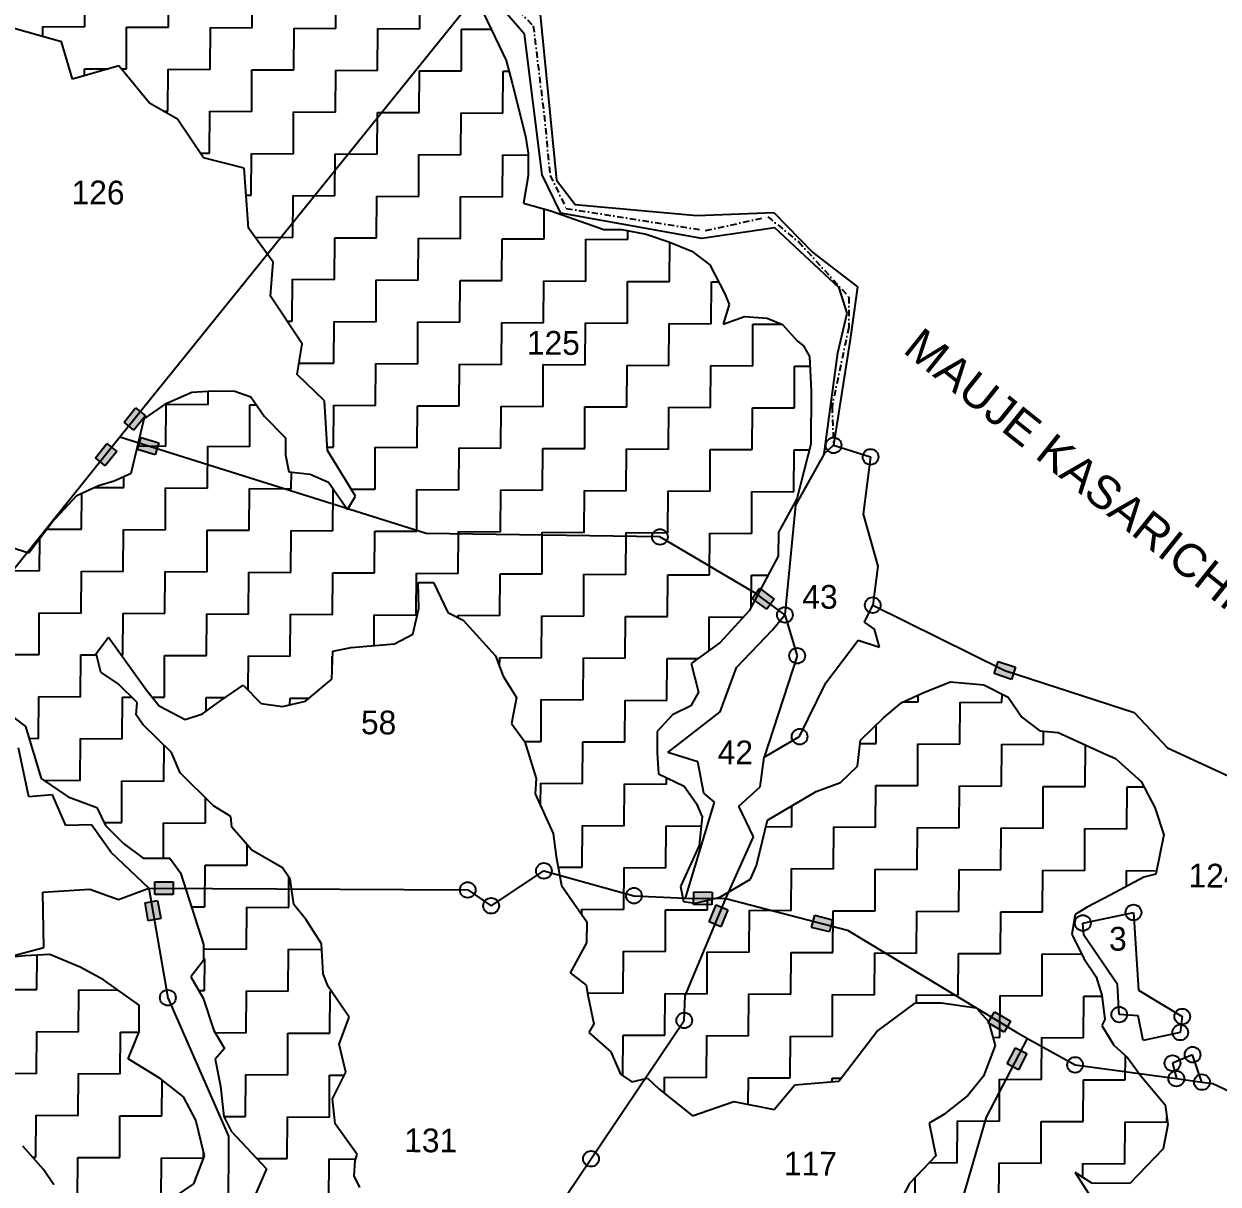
# Model space of a CAD drawing. Header units: metres. Extents: x 311141 to 315796, y 1906170 to 1910884.
# Drawn here: x 312863 to 313800, y 1908844 to 1909755 of the extents above; entities that cross this region are included whole.
import ezdxf

# ---------------------------------------------------------------- set-up
doc = ezdxf.new("R2010")
doc.units = ezdxf.units.M
doc.header["$MEASUREMENT"] = 0
doc.linetypes.add('DASHDOT', pattern=[1, 0.5, -0.25, 0, -0.25])
for name, color, linetype in [('POLY_HATCH', 12, 'Continuous'), ('POLY_PARCEL', 6, 'Continuous'), ('POLY_WATER', 4, 'Continuous'), ('TEXT_MAPOUT', 7, 'Continuous'), ('TEXT_PARCEL', 7, 'Continuous'), ('V_BOUND_LINE', 7, 'Continuous'), ('V_BOUND_STREAM_LINE', 7, 'DASHDOT')]:
    doc.layers.add(name, color=color, linetype=linetype)
doc.styles.get("Standard").update_dxf_attribs({"font": 'arial.ttf'})
doc.styles.add('TEXT_MAP', font='')
doc.styles.get('TEXT_MAP').set_extended_font_data('Kruti Dev 050')

msp = doc.modelspace()

# ---------------------------------------------------------------- hatches: boundary and pattern name
for points in [[(312941.41, 1909442.24), (312949.17, 1909435.98), (312958.22, 1909447.19), (312950.46, 1909453.45)], [(312954.97, 1909430.2), (312951.98, 1909420.69), (312965.73, 1909416.37), (312968.72, 1909425.88)], [(312935.68, 1909419.2), (312927.9, 1909425.44), (312918.88, 1909414.21), (312926.66, 1909407.97)], [(313445.89, 1909295.21), (313451.85, 1909303.2), (313440.3, 1909311.82), (313434.34, 1909303.83)], [(313638.12, 1909240.24), (313641.21, 1909249.72), (313627.51, 1909254.18), (313624.42, 1909244.71)], [(312965.6, 1909081.36), (312965.54, 1909071.39), (312979.95, 1909071.3), (312980.01, 1909081.27)], [(313388.54, 1909073.33), (313388.44, 1909063.37), (313402.85, 1909063.23), (313402.95, 1909073.19)], [(312967.73, 1909066.58), (312957.91, 1909064.89), (312960.35, 1909050.69), (312970.17, 1909052.37)], [(313415.43, 1909059.36), (313406.23, 1909063.19), (313400.68, 1909049.89), (313409.88, 1909046.06)], [(313495.08, 1909041.88), (313497.57, 1909051.53), (313483.62, 1909055.14), (313481.13, 1909045.49)], [(313632.24, 1908963.37), (313637.25, 1908971.98), (313624.8, 1908979.23), (313619.78, 1908970.62)], [(313650.08, 1908946.4), (313641.25, 1908951.03), (313634.57, 1908938.26), (313643.4, 1908933.64)]]:
    msp.add_hatch(color=256).paths.add_polyline_path(points)

# ---------------------------------------------------------------- linework, layer by layer
for p, q in [((312941.41, 1909442.24), (312950.46, 1909453.45)), ((312958.22, 1909447.19), (312949.17, 1909435.98)), ((312950.46, 1909453.45), (312958.22, 1909447.19)), ((312949.17, 1909435.98), (312941.41, 1909442.24)), ((312951.98, 1909420.69), (312954.97, 1909430.2)), ((312954.97, 1909430.2), (312968.72, 1909425.88)), ((312918.88, 1909414.21), (312927.9, 1909425.44)), ((312935.68, 1909419.2), (312926.66, 1909407.97)), ((312927.9, 1909425.44), (312935.68, 1909419.2)), ((312965.73, 1909416.37), (312951.98, 1909420.69)), ((312968.72, 1909425.88), (312965.73, 1909416.37)), ((312926.66, 1909407.97), (312918.88, 1909414.21)), ((313434.34, 1909303.83), (313440.3, 1909311.82)), ((313440.3, 1909311.82), (313451.85, 1909303.2)), ((313445.89, 1909295.21), (313434.34, 1909303.83)), ((313451.85, 1909303.2), (313445.89, 1909295.21)), ((313624.42, 1909244.71), (313627.51, 1909254.18)), ((313627.51, 1909254.18), (313641.21, 1909249.72)), ((313641.21, 1909249.72), (313638.12, 1909240.24)), ((313638.12, 1909240.24), (313624.42, 1909244.71)), ((312965.54, 1909071.39), (312965.6, 1909081.36)), ((312965.6, 1909081.36), (312980.01, 1909081.27)), ((312980.01, 1909081.27), (312979.95, 1909071.3)), ((312979.95, 1909071.3), (312965.54, 1909071.39)), ((313388.44, 1909063.37), (313388.54, 1909073.33)), ((313388.54, 1909073.33), (313402.95, 1909073.19)), ((313402.95, 1909073.19), (313402.85, 1909063.23)), ((312957.91, 1909064.89), (312967.73, 1909066.58)), ((312960.35, 1909050.69), (312957.91, 1909064.89)), ((312967.73, 1909066.58), (312970.17, 1909052.37)), ((313402.85, 1909063.23), (313388.44, 1909063.37)), ((313400.68, 1909049.89), (313406.23, 1909063.19)), ((313406.23, 1909063.19), (313415.43, 1909059.36)), ((312970.17, 1909052.37), (312960.35, 1909050.69)), ((313415.43, 1909059.36), (313409.88, 1909046.06)), ((313481.13, 1909045.49), (313483.62, 1909055.14)), ((313483.62, 1909055.14), (313497.57, 1909051.53)), ((313409.88, 1909046.06), (313400.68, 1909049.89)), ((313495.08, 1909041.88), (313481.13, 1909045.49)), ((313497.57, 1909051.53), (313495.08, 1909041.88)), ((313619.78, 1908970.62), (313624.8, 1908979.23)), ((313624.8, 1908979.23), (313637.25, 1908971.98)), ((313632.24, 1908963.37), (313619.78, 1908970.62)), ((313637.25, 1908971.98), (313632.24, 1908963.37)), ((313634.57, 1908938.26), (313641.25, 1908951.03)), ((313641.25, 1908951.03), (313650.08, 1908946.4)), ((313650.08, 1908946.4), (313643.4, 1908933.64)), ((313643.4, 1908933.64), (313634.57, 1908938.26))]:
    msp.add_line(p, q)
for centre in [(313498.35, 1909423.96), (313527.37, 1909414.87), (313362.08, 1909352.01), (313460.13, 1909290.81), (313529.08, 1909298.46), (313469.77, 1909258.77), (313471.7, 1909195.25), (313270.98, 1909089.89), (313211.17, 1909074.88), (313341.66, 1909070.39), (313229.57, 1909062.46), (313733.77, 1909057.23), (313694.01, 1909048.93), (312975.79, 1908990.28), (313381.13, 1908972.48), (313722.59, 1908977.03), (313772.07, 1908975.51), (313770.47, 1908963), (313780.16, 1908945.55), (313687.95, 1908937.56), (313764.38, 1908938.91), (313767.41, 1908926.77), (313787.55, 1908924.03), (313307.93, 1908863.82)]:
    msp.add_circle(centre, 6.17)
at = {"layer": 'POLY_HATCH', "linetype": 'Continuous'}
for p, q in [((312910.54, 1909752.52), (312910.74, 1909785.39)), ((312976.28, 1909752.12), (312976.48, 1909784.99)), ((313042.03, 1909751.72), (313042.23, 1909784.59)), ((313107.77, 1909751.31), (313107.97, 1909784.19)), ((313173.52, 1909750.91), (313173.72, 1909783.79)), ((312877.62, 1909744.93), (312877.66, 1909752.72)), ((312877.66, 1909752.72), (312910.54, 1909752.52)), ((312943.21, 1909719.44), (312943.41, 1909752.32)), ((312943.41, 1909752.32), (312976.28, 1909752.12)), ((313008.96, 1909719.04), (313009.16, 1909751.92)), ((313009.16, 1909751.92), (313042.03, 1909751.72)), ((313074.7, 1909718.64), (313074.9, 1909751.52)), ((313074.9, 1909751.52), (313107.77, 1909751.31)), ((313140.45, 1909718.24), (313140.65, 1909751.11)), ((313140.65, 1909751.11), (313173.52, 1909750.91)), ((313206.19, 1909717.84), (313206.39, 1909750.71)), ((313206.39, 1909750.71), (313229.68, 1909750.57)), ((312910.3, 1909714.14), (312910.34, 1909719.64)), ((312910.34, 1909719.64), (312929.17, 1909719.53)), ((312939.42, 1909719.47), (312943.21, 1909719.44)), ((312975.88, 1909686.37), (312976.08, 1909719.24)), ((312976.08, 1909719.24), (313008.96, 1909719.04)), ((313041.63, 1909685.97), (313041.83, 1909718.84)), ((313041.83, 1909718.84), (313074.7, 1909718.64)), ((313107.37, 1909685.57), (313107.57, 1909718.44)), ((313107.57, 1909718.44), (313140.45, 1909718.24)), ((313173.12, 1909685.17), (313173.32, 1909718.04)), ((313173.32, 1909718.04), (313206.19, 1909717.84)), ((313238.86, 1909684.77), (313239.06, 1909717.64)), ((313239.06, 1909717.64), (313243.54, 1909717.61)), ((312972.34, 1909686.39), (312975.88, 1909686.37)), ((313008.55, 1909653.3), (313008.75, 1909686.17)), ((313008.75, 1909686.17), (313041.63, 1909685.97)), ((313074.3, 1909652.9), (313074.5, 1909685.77)), ((313074.5, 1909685.77), (313107.37, 1909685.57)), ((313140.05, 1909652.5), (313140.25, 1909685.37)), ((313140.25, 1909685.37), (313173.12, 1909685.17)), ((313205.79, 1909652.1), (313205.99, 1909684.97)), ((313205.99, 1909684.97), (313238.86, 1909684.77)), ((313001.34, 1909653.34), (313008.55, 1909653.3)), ((313041.23, 1909620.22), (313041.43, 1909653.1)), ((313041.43, 1909653.1), (313074.3, 1909652.9)), ((313106.97, 1909619.82), (313107.17, 1909652.7)), ((313107.17, 1909652.7), (313140.05, 1909652.5)), ((313172.72, 1909619.42), (313172.92, 1909652.3)), ((313172.92, 1909652.3), (313205.79, 1909652.1)), ((313238.46, 1909619.02), (313238.66, 1909651.89)), ((313238.66, 1909651.89), (313258.73, 1909651.77)), ((313037.2, 1909620.25), (313041.23, 1909620.22)), ((313073.9, 1909587.15), (313074.1, 1909620.02)), ((313074.1, 1909620.02), (313106.97, 1909619.82)), ((313139.64, 1909586.75), (313139.84, 1909619.62)), ((313139.84, 1909619.62), (313172.72, 1909619.42)), ((313205.39, 1909586.35), (313205.59, 1909619.22)), ((313205.59, 1909619.22), (313238.46, 1909619.02)), ((313271.13, 1909585.95), (313271.28, 1909609.5)), ((313044.12, 1909587.33), (313073.9, 1909587.15)), ((313106.57, 1909554.08), (313106.77, 1909586.95)), ((313106.77, 1909586.95), (313139.64, 1909586.75)), ((313172.32, 1909553.68), (313172.52, 1909586.55)), ((313172.52, 1909586.55), (313205.39, 1909586.35)), ((313238.06, 1909553.28), (313238.26, 1909586.15)), ((313238.26, 1909586.15), (313271.13, 1909585.95)), ((313336.88, 1909585.55), (313336.92, 1909592.53)), ((313303.81, 1909552.88), (313304.01, 1909585.75)), ((313304.01, 1909585.75), (313336.88, 1909585.55)), ((313369.55, 1909552.47), (313369.74, 1909583.44)), ((313073.5, 1909521.41), (313073.7, 1909554.28)), ((313073.7, 1909554.28), (313106.57, 1909554.08)), ((313139.24, 1909521.01), (313139.44, 1909553.88)), ((313139.44, 1909553.88), (313172.32, 1909553.68)), ((313204.99, 1909520.6), (313205.19, 1909553.48)), ((313205.19, 1909553.48), (313238.06, 1909553.28)), ((313270.73, 1909520.2), (313270.93, 1909553.08)), ((313270.93, 1909553.08), (313303.81, 1909552.88)), ((313336.48, 1909519.8), (313336.68, 1909552.68)), ((313336.68, 1909552.68), (313369.55, 1909552.47)), ((313402.22, 1909519.4), (313402.43, 1909552.27)), ((313402.43, 1909552.27), (313408.16, 1909552.24)), ((313069.33, 1909521.43), (313073.5, 1909521.41)), ((313106.17, 1909488.33), (313106.37, 1909521.21)), ((313106.37, 1909521.21), (313139.24, 1909521.01)), ((313171.92, 1909487.93), (313172.12, 1909520.8)), ((313172.12, 1909520.8), (313204.99, 1909520.6)), ((313237.66, 1909487.53), (313237.86, 1909520.4)), ((313237.86, 1909520.4), (313270.73, 1909520.2)), ((313303.41, 1909487.13), (313303.61, 1909520)), ((313303.61, 1909520), (313336.48, 1909519.8)), ((313369.15, 1909486.73), (313369.35, 1909519.6)), ((313369.35, 1909519.6), (313402.22, 1909519.4)), ((313434.9, 1909486.33), (313435.1, 1909519.2)), ((313435.1, 1909519.2), (313457.57, 1909519.06)), ((313078.81, 1909488.5), (313106.17, 1909488.33)), ((313138.84, 1909455.26), (313139.04, 1909488.13)), ((313139.04, 1909488.13), (313171.92, 1909487.93)), ((313204.59, 1909454.86), (313204.79, 1909487.73)), ((313204.79, 1909487.73), (313237.66, 1909487.53)), ((313270.33, 1909454.46), (313270.53, 1909487.33)), ((313270.53, 1909487.33), (313303.41, 1909487.13)), ((313336.08, 1909454.06), (313336.28, 1909486.93)), ((313336.28, 1909486.93), (313369.15, 1909486.73)), ((313401.82, 1909453.66), (313402.02, 1909486.53)), ((313402.02, 1909486.53), (313434.9, 1909486.33)), ((313467.57, 1909453.26), (313467.77, 1909486.13)), ((313467.77, 1909486.13), (313479.8, 1909486.05)), ((313007.35, 1909456.06), (313007.41, 1909466.41)), ((312974.28, 1909423.39), (312974.48, 1909456.26)), ((312974.48, 1909456.26), (313007.35, 1909456.06)), ((313040.02, 1909422.99), (313040.22, 1909455.86)), ((313040.22, 1909455.86), (313045.15, 1909455.83)), ((313105.77, 1909422.59), (313105.97, 1909455.46)), ((313105.97, 1909455.46), (313138.84, 1909455.26)), ((313171.51, 1909422.19), (313171.72, 1909455.06)), ((313171.72, 1909455.06), (313204.59, 1909454.86)), ((313237.26, 1909421.79), (313237.46, 1909454.66)), ((313237.46, 1909454.66), (313270.33, 1909454.46)), ((313303.01, 1909421.39), (313303.21, 1909454.26)), ((313303.21, 1909454.26), (313336.08, 1909454.06)), ((313368.75, 1909420.98), (313368.95, 1909453.86)), ((313368.95, 1909453.86), (313401.82, 1909453.66)), ((313434.5, 1909420.58), (313434.7, 1909453.46)), ((313434.7, 1909453.46), (313467.57, 1909453.26)), ((312952.15, 1909423.52), (312974.28, 1909423.39)), ((313006.95, 1909390.32), (313007.15, 1909423.19)), ((313007.15, 1909423.19), (313040.02, 1909422.99)), ((313100.91, 1909422.62), (313105.77, 1909422.59)), ((313138.44, 1909389.51), (313138.64, 1909422.39)), ((313138.64, 1909422.39), (313171.51, 1909422.19)), ((313204.19, 1909389.11), (313204.39, 1909421.99)), ((313204.39, 1909421.99), (313237.26, 1909421.79)), ((313269.93, 1909388.71), (313270.13, 1909421.59)), ((313270.13, 1909421.59), (313303.01, 1909421.39)), ((313335.68, 1909388.31), (313335.88, 1909421.18)), ((313335.88, 1909421.18), (313368.75, 1909420.98)), ((313401.42, 1909387.91), (313401.62, 1909420.78)), ((313401.62, 1909420.78), (313434.5, 1909420.58)), ((313467.17, 1909387.51), (313467.37, 1909420.38)), ((313467.37, 1909420.38), (313479.31, 1909420.31)), ((312941.21, 1909390.72), (312941.26, 1909399.44)), ((313072.7, 1909389.92), (313072.78, 1909402.92)), ((312917.73, 1909390.86), (312941.21, 1909390.72)), ((312973.88, 1909357.64), (312974.08, 1909390.52)), ((312974.08, 1909390.52), (313006.95, 1909390.32)), ((313039.62, 1909357.24), (313039.82, 1909390.12)), ((313039.82, 1909390.12), (313072.7, 1909389.92)), ((313105.37, 1909356.84), (313105.57, 1909389.6)), ((313119.72, 1909389.63), (313138.44, 1909389.51)), ((313171.11, 1909356.44), (313171.31, 1909389.31)), ((313171.31, 1909389.31), (313204.19, 1909389.11)), ((312908.13, 1909358.05), (312908.31, 1909386.47)), ((313236.86, 1909356.04), (313237.06, 1909388.91)), ((313237.06, 1909388.91), (313269.93, 1909388.71)), ((313302.6, 1909355.64), (313302.8, 1909388.51)), ((313302.8, 1909388.51), (313335.68, 1909388.31)), ((313368.35, 1909355.24), (313368.55, 1909388.11)), ((313368.55, 1909388.11), (313401.42, 1909387.91)), ((313434.1, 1909354.84), (313434.3, 1909387.71)), ((313434.3, 1909387.71), (313467.17, 1909387.51)), ((312880.72, 1909358.21), (312908.13, 1909358.05)), ((312940.8, 1909324.97), (312941, 1909357.84)), ((312941, 1909357.84), (312973.88, 1909357.64)), ((313006.55, 1909324.57), (313006.75, 1909357.44)), ((313006.75, 1909357.44), (313039.62, 1909357.24)), ((313072.3, 1909324.17), (313072.5, 1909357.04)), ((313072.5, 1909357.04), (313105.37, 1909356.84)), ((313138.04, 1909323.77), (313138.24, 1909356.64)), ((313138.24, 1909356.64), (313171.11, 1909356.44)), ((313203.79, 1909323.37), (313203.99, 1909356.24)), ((313203.99, 1909356.24), (313236.86, 1909356.04)), ((313269.53, 1909322.97), (313269.73, 1909355.84)), ((313269.73, 1909355.84), (313302.6, 1909355.64)), ((313335.28, 1909322.57), (313335.48, 1909355.44)), ((313335.48, 1909355.44), (313368.35, 1909355.24)), ((313401.02, 1909322.17), (313401.22, 1909355.04)), ((313401.22, 1909355.04), (313434.1, 1909354.84)), ((312875.06, 1909325.37), (312875.21, 1909350.88)), ((312842.19, 1909325.57), (312875.06, 1909325.37)), ((312907.73, 1909292.3), (312907.93, 1909325.17)), ((312907.93, 1909325.17), (312940.8, 1909324.97)), ((312973.48, 1909291.9), (312973.68, 1909324.77)), ((312973.68, 1909324.77), (313006.55, 1909324.57)), ((313039.22, 1909291.5), (313039.42, 1909324.37)), ((313039.42, 1909324.37), (313072.3, 1909324.17)), ((313104.97, 1909291.1), (313105.17, 1909323.97)), ((313105.17, 1909323.97), (313138.04, 1909323.77)), ((313170.71, 1909290.7), (313170.91, 1909323.57)), ((313170.91, 1909323.57), (313203.79, 1909323.37)), ((313236.46, 1909290.3), (313236.66, 1909323.17)), ((313236.66, 1909323.17), (313269.53, 1909322.97)), ((313302.2, 1909289.89), (313302.4, 1909322.77)), ((313302.4, 1909322.77), (313335.28, 1909322.57)), ((313367.95, 1909289.49), (313368.15, 1909322.37)), ((313368.15, 1909322.37), (313401.02, 1909322.17)), ((313433.74, 1909297.37), (313433.89, 1909321.97)), ((313433.89, 1909321.97), (313446.89, 1909321.89)), ((312874.66, 1909259.63), (312874.86, 1909292.5)), ((312874.86, 1909292.5), (312907.73, 1909292.3)), ((312940.4, 1909259.23), (312940.6, 1909292.1)), ((312940.6, 1909292.1), (312973.48, 1909291.9)), ((313006.15, 1909258.83), (313006.35, 1909291.7)), ((313006.35, 1909291.7), (313039.22, 1909291.5)), ((313071.89, 1909258.42), (313072.09, 1909291.3)), ((313072.09, 1909291.3), (313104.97, 1909291.1)), ((313137.69, 1909266.8), (313137.84, 1909290.9)), ((313137.84, 1909290.9), (313170.71, 1909290.7)), ((313203.57, 1909288.69), (313203.59, 1909290.5)), ((313203.59, 1909290.5), (313236.46, 1909290.3)), ((313269.13, 1909257.22), (313269.33, 1909290.09)), ((313269.33, 1909290.09), (313302.2, 1909289.89)), ((313334.88, 1909256.82), (313335.08, 1909289.69)), ((313335.08, 1909289.69), (313367.95, 1909289.49)), ((313400.66, 1909263.04), (313400.82, 1909289.29)), ((313400.82, 1909289.29), (313427.43, 1909289.13)), ((312841.79, 1909259.83), (312874.66, 1909259.63)), ((312907.33, 1909226.55), (312907.53, 1909259.43)), ((312907.53, 1909259.43), (312919.69, 1909259.35)), ((312939.39, 1909259.23), (312940.4, 1909259.23)), ((312973.08, 1909226.15), (312973.28, 1909259.03)), ((312973.28, 1909259.03), (313006.15, 1909258.83)), ((313038.86, 1909231.61), (313039.02, 1909258.63)), ((313039.02, 1909258.63), (313071.89, 1909258.42)), ((313104.69, 1909246.26), (313104.77, 1909258.22)), ((313104.77, 1909258.22), (313105.18, 1909258.22)), ((313236.21, 1909250.16), (313236.26, 1909257.42)), ((313236.26, 1909257.42), (313269.13, 1909257.22)), ((313301.8, 1909224.15), (313302, 1909257.02)), ((313302, 1909257.02), (313334.88, 1909256.82)), ((313367.55, 1909223.75), (313367.75, 1909256.62)), ((313367.75, 1909256.62), (313391.63, 1909256.48)), ((312874.26, 1909193.88), (312874.46, 1909226.75)), ((312874.46, 1909226.75), (312907.33, 1909226.55)), ((312940, 1909193.48), (312940.2, 1909226.35)), ((312940.2, 1909226.35), (312947.42, 1909226.31)), ((312963.57, 1909226.21), (312973.08, 1909226.15)), ((313005.88, 1909215.24), (313005.95, 1909225.95)), ((313005.95, 1909225.95), (313020.68, 1909225.86)), ((313071.66, 1909220.24), (313071.69, 1909225.55)), ((313071.69, 1909225.55), (313086.6, 1909225.46)), ((313268.73, 1909191.48), (313268.93, 1909224.35)), ((313268.93, 1909224.35), (313301.8, 1909224.15)), ((313334.47, 1909191.08), (313334.68, 1909223.95)), ((313334.68, 1909223.95), (313367.55, 1909223.75)), ((313553.41, 1909222.61), (313564.78, 1909222.55)), ((313564.78, 1909222.55), (313564.82, 1909227.85)), ((313597.46, 1909189.47), (313597.66, 1909222.34)), ((313597.66, 1909222.34), (313630.53, 1909222.14)), ((313630.53, 1909222.14), (313630.57, 1909228.63)), ((313531.71, 1909189.87), (313531.8, 1909204.43)), ((312866.81, 1909193.93), (312874.26, 1909193.88)), ((312906.93, 1909160.81), (312907.13, 1909193.68)), ((312907.13, 1909193.68), (312940, 1909193.48)), ((313663.2, 1909189.07), (313663.27, 1909199.57)), ((312972.67, 1909160.41), (312972.85, 1909188.46)), ((313255.84, 1909191.56), (313268.73, 1909191.48)), ((313301.4, 1909158.4), (313301.6, 1909191.28)), ((313301.6, 1909191.28), (313334.47, 1909191.08)), ((313519.28, 1909189.95), (313531.71, 1909189.87)), ((313564.38, 1909156.8), (313564.58, 1909189.67)), ((313564.58, 1909189.67), (313597.46, 1909189.47)), ((313630.13, 1909156.4), (313630.33, 1909189.27)), ((313630.33, 1909189.27), (313663.2, 1909189.07)), ((313695.87, 1909156), (313696.07, 1909188.69)), ((312878.33, 1909160.98), (312906.93, 1909160.81)), ((312939.6, 1909127.74), (312939.8, 1909160.61)), ((312939.8, 1909160.61), (312972.67, 1909160.41)), ((313268.42, 1909141.02), (313268.53, 1909158.6)), ((313268.53, 1909158.6), (313301.4, 1909158.4)), ((313334.07, 1909125.33), (313334.27, 1909158.2)), ((313334.27, 1909158.2), (313367.15, 1909158)), ((313367.15, 1909158), (313367.18, 1909162.95)), ((313531.31, 1909124.13), (313531.51, 1909157)), ((313531.51, 1909157), (313564.38, 1909156.8)), ((313597.06, 1909123.73), (313597.26, 1909156.6)), ((313597.26, 1909156.6), (313630.13, 1909156.4)), ((313662.8, 1909123.33), (313663, 1909156.2)), ((313663, 1909156.2), (313695.87, 1909156)), ((313728.55, 1909122.92), (313728.75, 1909155.8)), ((313728.75, 1909155.8), (313742.12, 1909155.72)), ((313005.35, 1909127.33), (313005.47, 1909147.12)), ((313465.56, 1909124.53), (313465.66, 1909140.91)), ((312925.68, 1909127.82), (312939.6, 1909127.74)), ((312972.31, 1909099.78), (312972.47, 1909127.54)), ((312972.47, 1909127.54), (313005.35, 1909127.33)), ((313301, 1909092.66), (313301.2, 1909125.53)), ((313301.2, 1909125.53), (313334.07, 1909125.33)), ((313366.75, 1909092.26), (313366.95, 1909125.13)), ((313366.95, 1909125.13), (313394.44, 1909124.96)), ((313445.29, 1909124.65), (313465.56, 1909124.53)), ((313498.24, 1909091.46), (313498.44, 1909124.33)), ((313498.44, 1909124.33), (313531.31, 1909124.13)), ((313563.98, 1909091.05), (313564.18, 1909123.93)), ((313564.18, 1909123.93), (313597.06, 1909123.73)), ((313629.73, 1909090.65), (313629.93, 1909123.53)), ((313629.93, 1909123.53), (313662.8, 1909123.33)), ((313695.47, 1909090.25), (313695.67, 1909123.13)), ((313695.67, 1909123.13), (313728.55, 1909122.92)), ((313038.02, 1909094.26), (313038.12, 1909110.23)), ((313004.95, 1909061.59), (313005.15, 1909094.46)), ((313005.15, 1909094.46), (313038.02, 1909094.26)), ((313282.11, 1909092.77), (313301, 1909092.66)), ((313333.67, 1909059.58), (313333.87, 1909092.46)), ((313333.87, 1909092.46), (313366.75, 1909092.26)), ((313465.16, 1909058.78), (313465.36, 1909091.66)), ((313465.36, 1909091.66), (313498.24, 1909091.46)), ((313530.91, 1909058.38), (313531.11, 1909091.25)), ((313531.11, 1909091.25), (313563.98, 1909091.05)), ((313596.65, 1909057.98), (313596.86, 1909090.85)), ((313596.86, 1909090.85), (313629.73, 1909090.65)), ((313662.4, 1909057.58), (313662.6, 1909090.45)), ((313662.6, 1909090.45), (313695.47, 1909090.25)), ((313728.27, 1909077.77), (313728.35, 1909090.05)), ((313728.35, 1909090.05), (313750.88, 1909089.91)), ((313070.69, 1909061.19), (313070.83, 1909084.71)), ((312994.32, 1909061.65), (313004.95, 1909061.59)), ((313037.62, 1909028.52), (313037.82, 1909061.39)), ((313037.82, 1909061.39), (313070.69, 1909061.19)), ((313399.42, 1909059.18), (313399.46, 1909066.82)), ((313300.77, 1909055.4), (313300.8, 1909059.79)), ((313300.8, 1909059.79), (313333.67, 1909059.58)), ((313366.35, 1909026.51), (313366.55, 1909059.38)), ((313366.55, 1909059.38), (313399.42, 1909059.18)), ((313432.09, 1909026.11), (313432.29, 1909058.98)), ((313432.29, 1909058.98), (313465.16, 1909058.78)), ((313497.84, 1909025.71), (313498.04, 1909058.58)), ((313498.04, 1909058.58), (313530.91, 1909058.38)), ((313563.58, 1909025.31), (313563.78, 1909058.18)), ((313563.78, 1909058.18), (313596.65, 1909057.98)), ((313629.33, 1909024.91), (313629.53, 1909057.78)), ((313629.53, 1909057.78), (313662.4, 1909057.58)), ((312873.05, 1908996.65), (312873.22, 1909023.69)), ((313004.81, 1909028.72), (313037.62, 1909028.52)), ((313070.29, 1908995.44), (313070.49, 1909028.32)), ((313070.49, 1909028.32), (313096.69, 1909028.16)), ((313333.27, 1908993.84), (313333.47, 1909026.71)), ((313333.47, 1909026.71), (313366.35, 1909026.51)), ((313399.02, 1908993.44), (313399.22, 1909026.31)), ((313399.22, 1909026.31), (313432.09, 1909026.11)), ((313464.76, 1908993.04), (313464.96, 1909025.91)), ((313464.96, 1909025.91), (313497.84, 1909025.71)), ((313530.51, 1908992.64), (313530.71, 1909025.51)), ((313530.71, 1909025.51), (313563.58, 1909025.31)), ((313596.25, 1908992.24), (313596.45, 1909025.11)), ((313596.45, 1909025.11), (313629.33, 1909024.91)), ((313662, 1908991.83), (313662.2, 1909024.71)), ((313662.2, 1909024.71), (313693.18, 1909024.52)), ((313004.55, 1908995.84), (313004.7, 1909020.71)), ((312840.18, 1908996.85), (312873.05, 1908996.65)), ((312905.73, 1908963.57), (312905.93, 1908996.45)), ((312905.93, 1908996.45), (312936.76, 1908996.26)), ((313000.03, 1908995.87), (313004.55, 1908995.84)), ((313037.22, 1908962.77), (313037.42, 1908995.64)), ((313037.42, 1908995.64), (313070.29, 1908995.44)), ((313102.96, 1908962.37), (313103.16, 1908995.24)), ((313103.16, 1908995.24), (313104.23, 1908995.24)), ((313305.24, 1908994.01), (313333.27, 1908993.84)), ((313365.94, 1908960.77), (313366.14, 1908993.64)), ((313366.14, 1908993.64), (313399.02, 1908993.44)), ((313431.69, 1908960.37), (313431.89, 1908993.24)), ((313431.89, 1908993.24), (313464.76, 1908993.04)), ((313497.44, 1908959.96), (313497.64, 1908992.84)), ((313497.64, 1908992.84), (313530.51, 1908992.64)), ((313563.34, 1908986.36), (313563.38, 1908992.44)), ((313563.38, 1908992.44), (313596.25, 1908992.24)), ((313628.93, 1908959.16), (313629.13, 1908992.04)), ((313629.13, 1908992.04), (313662, 1908991.83)), ((313694.67, 1908958.76), (313694.87, 1908991.63)), ((313694.87, 1908991.63), (313709.13, 1908991.55)), ((312872.65, 1908930.9), (312872.85, 1908963.77)), ((312872.85, 1908963.77), (312905.73, 1908963.57)), ((312938.4, 1908930.5), (312938.6, 1908963.37)), ((312938.6, 1908963.37), (312953.13, 1908963.28)), ((313012.71, 1908962.92), (313037.22, 1908962.77)), ((313069.89, 1908929.7), (313070.09, 1908962.57)), ((313070.09, 1908962.57), (313102.96, 1908962.37)), ((313332.88, 1908929.15), (313333.07, 1908960.97)), ((313333.07, 1908960.97), (313365.94, 1908960.77)), ((313398.62, 1908927.69), (313398.82, 1908960.57)), ((313398.82, 1908960.57), (313431.69, 1908960.37)), ((313464.36, 1908927.29), (313464.56, 1908960.17)), ((313464.56, 1908960.17), (313497.44, 1908959.96)), ((313623.46, 1908959.2), (313628.93, 1908959.16)), ((313661.6, 1908926.09), (313661.8, 1908958.96)), ((313661.8, 1908958.96), (313694.67, 1908958.76)), ((313727.34, 1908925.69), (313727.46, 1908944.77)), ((312839.78, 1908931.1), (312872.65, 1908930.9)), ((312905.33, 1908897.83), (312905.53, 1908930.7)), ((312905.53, 1908930.7), (312938.4, 1908930.5)), ((313036.82, 1908897.03), (313037.02, 1908929.9)), ((313037.02, 1908929.9), (313069.89, 1908929.7)), ((312971.07, 1908897.43), (312971.24, 1908925.67)), ((313102.56, 1908896.62), (313102.76, 1908929.5)), ((313102.76, 1908929.5), (313114.23, 1908929.43)), ((313365.67, 1908915.26), (313365.74, 1908927.89)), ((313365.74, 1908927.89), (313398.62, 1908927.69)), ((313431.36, 1908906.47), (313431.49, 1908927.49)), ((313431.49, 1908927.49), (313464.36, 1908927.29)), ((313497.22, 1908924.36), (313497.23, 1908927.09)), ((313497.23, 1908927.09), (313504.32, 1908927.05)), ((313628.52, 1908893.42), (313628.73, 1908926.29)), ((313628.73, 1908926.29), (313661.6, 1908926.09)), ((313694.27, 1908893.02), (313694.47, 1908925.89)), ((313694.47, 1908925.89), (313727.34, 1908925.69)), ((312872.25, 1908865.16), (312872.45, 1908898.03)), ((312872.45, 1908898.03), (312905.33, 1908897.83)), ((312938, 1908864.75), (312938.2, 1908897.63)), ((312938.2, 1908897.63), (312971.07, 1908897.43)), ((313019.79, 1908897.13), (313036.82, 1908897.03)), ((313069.49, 1908863.95), (313069.69, 1908896.83)), ((313069.69, 1908896.83), (313102.56, 1908896.62)), ((313595.45, 1908860.75), (313595.65, 1908893.62)), ((313595.65, 1908893.62), (313628.52, 1908893.42)), ((313661.2, 1908860.34), (313661.4, 1908893.22)), ((313661.4, 1908893.22), (313694.27, 1908893.02)), ((313726.94, 1908859.94), (313727.14, 1908892.82)), ((313727.14, 1908892.82), (313760.02, 1908892.62)), ((313760.02, 1908892.62), (313760.04, 1908896.32)), ((312869.68, 1908865.17), (312872.25, 1908865.16)), ((312904.92, 1908832.08), (312905.13, 1908864.95)), ((312905.13, 1908864.95), (312938, 1908864.75)), ((312970.67, 1908831.68), (312970.87, 1908864.55)), ((312970.87, 1908864.55), (313003.74, 1908864.35)), ((313003.74, 1908864.35), (313003.78, 1908869.76)), ((313045.66, 1908864.1), (313069.49, 1908863.95)), ((313102.16, 1908830.88), (313102.36, 1908863.75)), ((313102.36, 1908863.75), (313122.91, 1908863.63)), ((313573.59, 1908860.88), (313595.45, 1908860.75)), ((313628.12, 1908827.67), (313628.32, 1908860.54)), ((313628.32, 1908860.54), (313661.2, 1908860.34)), ((313694, 1908849.22), (313694.07, 1908860.14)), ((313694.07, 1908860.14), (313726.94, 1908859.94)), ((313562.38, 1908828.07), (313562.51, 1908849.13))]:
    msp.add_line(p, q, dxfattribs=at)
at = {"layer": 'POLY_HATCH'}
for p, q in [((313223.66, 1909763.2), (313241.31, 1909726.17)), ((312892.19, 1909740.83), (312846.91, 1909753.55)), ((312900.91, 1909711.45), (312892.19, 1909740.83)), ((312937.44, 1909721.89), (312900.91, 1909711.45)), ((312961.33, 1909692.64), (312937.44, 1909721.89)), ((313241.31, 1909726.17), (313245.97, 1909708.28)), ((313245.97, 1909708.28), (313256.44, 1909666.54)), ((312983.49, 1909680.06), (312961.33, 1909692.64)), ((313003.76, 1909649.72), (312983.49, 1909680.06)), ((313256.44, 1909666.54), (313258.74, 1909653.42)), ((313258.74, 1909653.42), (313258.63, 1909635.56)), ((313035.73, 1909641.53), (313003.76, 1909649.72)), ((313039, 1909594.41), (313035.73, 1909641.53)), ((313258.63, 1909635.56), (313254.93, 1909614.15)), ((313254.93, 1909614.15), (313276.34, 1909608.06)), ((313276.34, 1909608.06), (313317.96, 1909593.52)), ((313058.4, 1909567.63), (313039, 1909594.41)), ((313317.96, 1909593.52), (313332.26, 1909593.43)), ((313332.26, 1909593.43), (313351.31, 1909589.74)), ((313351.31, 1909589.74), (313369.15, 1909583.68)), ((313369.15, 1909583.68), (313386.98, 1909576.43)), ((313056.46, 1909540.98), (313058.4, 1909567.63)), ((313386.98, 1909576.43), (313401.22, 1909565.62)), ((313401.22, 1909565.62), (313413, 1909542.92)), ((313081.13, 1909503.51), (313056.46, 1909540.98)), ((313413, 1909542.92), (313416.52, 1909534.57)), ((313416.52, 1909534.57), (313411.66, 1909519.12)), ((313411.66, 1909519.12), (313428.38, 1909524.97)), ((313428.38, 1909524.97), (313446.25, 1909523.67)), ((313446.25, 1909523.67), (313458.14, 1909518.83)), ((313458.14, 1909518.83), (313469.97, 1909505.66)), ((313077.43, 1909479.53), (313081.13, 1909503.51)), ((313469.97, 1909505.66), (313474.72, 1909502.06)), ((313474.72, 1909502.06), (313479.43, 1909493.69)), ((313479.43, 1909493.69), (313480.73, 1909466.5)), ((313098.65, 1909458.97), (313077.43, 1909479.53)), ((312975.01, 1909457.05), (312994.63, 1909465.82)), ((312994.63, 1909465.82), (313011.54, 1909466.61)), ((313011.54, 1909466.61), (313028.43, 1909466.5)), ((313028.43, 1909466.5), (313040.86, 1909461.98)), ((313480.73, 1909466.5), (313480.47, 1909424.82)), ((312957.15, 1909444.72), (312975.01, 1909457.05)), ((313040.86, 1909461.98), (313051.44, 1909446.81)), ((313101.08, 1909419.85), (313098.65, 1909458.97)), ((313051.44, 1909446.81), (313068.23, 1909429.82)), ((312947.11, 1909402.12), (312957.15, 1909444.72)), ((313068.23, 1909429.82), (313068.15, 1909416.49)), ((313123.09, 1909384.17), (313101.08, 1909419.85)), ((313480.47, 1909424.82), (313469.49, 1909382.01)), ((313068.15, 1909416.49), (313070.74, 1909403.15)), ((312933.73, 1909395.99), (312947.11, 1909402.12)), ((313070.74, 1909403.15), (313087.62, 1909401.27)), ((313087.62, 1909401.27), (313101.82, 1909394.96)), ((312904.31, 1909384.61), (312921.26, 1909392.51)), ((312921.26, 1909392.51), (312933.73, 1909395.99)), ((313101.82, 1909394.96), (313116.8, 1909373.54)), ((312884.62, 1909363.4), (312904.31, 1909384.61)), ((313116.8, 1909373.54), (313123.09, 1909384.17)), ((313469.49, 1909382.01), (313455.03, 1909355.9)), ((312866.68, 1909339.52), (312884.62, 1909363.4)), ((313455.03, 1909355.9), (313454.91, 1909336.85)), ((312852.48, 1909344.05), (312866.68, 1909339.52)), ((313454.91, 1909336.85), (313432, 1909294.12)), ((313172.82, 1909295.95), (313172.19, 1909316.35)), ((313172.19, 1909316.35), (313184.29, 1909316.27)), ((313184.29, 1909316.27), (313195.48, 1909292.79)), ((313168.16, 1909275.59), (313172.82, 1909295.95)), ((313195.48, 1909292.79), (313207.54, 1909286.68)), ((313207.54, 1909286.68), (313233.06, 1909258.58)), ((313432, 1909294.12), (313409.21, 1909269.25)), ((312919.4, 1909260.49), (312929.3, 1909273.27)), ((312929.3, 1909273.27), (312959.28, 1909231.55)), ((313119.73, 1909265.31), (313153.76, 1909268.12)), ((313153.76, 1909268.12), (313168.16, 1909275.59)), ((313409.21, 1909269.25), (313386.47, 1909252.72)), ((312923.14, 1909245.77), (312919.4, 1909260.49)), ((313104.46, 1909240.48), (313105.35, 1909262.38)), ((313105.35, 1909262.38), (313119.73, 1909265.31)), ((313233.06, 1909258.58), (313239.01, 1909242.68)), ((313386.47, 1909252.72), (313392.29, 1909230.06)), ((312936.69, 1909236.63), (312923.14, 1909245.77)), ((313083.95, 1909223.23), (313104.46, 1909240.48)), ((313239.01, 1909242.68), (313249.49, 1909226)), ((312951.72, 1909222.18), (312936.69, 1909236.63)), ((312959.28, 1909231.55), (312969.03, 1909219.4)), ((313017.43, 1909223.64), (313034.89, 1909235.62)), ((313034.89, 1909235.62), (313049.16, 1909221.18)), ((313392.29, 1909230.06), (313386.26, 1909219.38)), ((313551.93, 1909221.94), (313569.86, 1909230.16)), ((313569.86, 1909230.16), (313590.17, 1909238.38)), ((313590.17, 1909238.38), (313616.37, 1909235.84)), ((313616.37, 1909235.84), (313635.38, 1909226.19)), ((312950.9, 1909212.37), (312951.72, 1909222.18)), ((313003.01, 1909213.15), (313017.43, 1909223.64)), ((313049.16, 1909221.18), (313065.78, 1909218.81)), ((313065.78, 1909218.81), (313083.95, 1909223.23)), ((313249.49, 1909226), (313245.59, 1909205.63)), ((313537.56, 1909210.12), (313551.93, 1909221.94)), ((313635.38, 1909226.19), (313646.01, 1909210.65)), ((312845.8, 1909217.31), (312864.01, 1909203.13)), ((312956.15, 1909204.79), (312950.9, 1909212.37)), ((312969.03, 1909219.4), (312989.38, 1909208.7)), ((312989.38, 1909208.7), (313003.01, 1909213.15)), ((313371.92, 1909212.32), (313359.92, 1909199.29)), ((313386.26, 1909219.38), (313371.92, 1909212.32)), ((312864.01, 1909203.13), (312876.43, 1909162.26)), ((312978.69, 1909182.75), (312956.15, 1909204.79)), ((313245.59, 1909205.63), (313256.08, 1909191.22)), ((313519.57, 1909192.36), (313537.56, 1909210.12)), ((313646.01, 1909210.65), (313660.25, 1909199.84)), ((313359.92, 1909199.29), (313359.82, 1909182.62)), ((313517.07, 1909172.14), (313519.57, 1909192.36)), ((313660.25, 1909199.84), (313674.54, 1909198.56)), ((313674.54, 1909198.56), (313711.38, 1909181.67)), ((313256.08, 1909191.22), (313264.98, 1909162.46)), ((312985.39, 1909166.84), (312978.69, 1909182.75)), ((313359.82, 1909182.62), (313360.91, 1909165.94)), ((313711.38, 1909181.67), (313719.7, 1909178.04)), ((313719.7, 1909178.04), (313739.85, 1909160.06)), ((313011.69, 1909141), (312985.39, 1909166.84)), ((313360.91, 1909165.94), (313381.11, 1909156.29)), ((313503.88, 1909159.12), (313517.07, 1909172.14)), ((312876.43, 1909162.26), (312897.46, 1909148.07)), ((313264.98, 1909162.46), (313264.15, 1909150.38)), ((313381.11, 1909156.29), (313390.56, 1909143.14)), ((313484.77, 1909152.09), (313503.88, 1909159.12)), ((313739.85, 1909160.06), (313750.45, 1909139.75)), ((312897.46, 1909148.07), (312919.93, 1909139.49)), ((313264.15, 1909150.38), (313278.32, 1909119.33)), ((313446.5, 1909129.7), (313484.77, 1909152.09)), ((312919.93, 1909139.49), (312926.89, 1909125.38)), ((313025.24, 1909132.61), (313011.69, 1909141)), ((313390.56, 1909143.14), (313395.27, 1909132.39)), ((313750.45, 1909139.75), (313757.47, 1909118.27)), ((313025.95, 1909124.3), (313025.24, 1909132.61)), ((313395.27, 1909132.39), (313392.74, 1909109.78)), ((313437.94, 1909094.02), (313446.5, 1909129.7)), ((312926.89, 1909125.38), (312940.88, 1909111.23)), ((313041.71, 1909106.08), (313025.95, 1909124.3)), ((313278.32, 1909119.33), (313280.48, 1909101.19)), ((313757.47, 1909118.27), (313751.33, 1909087.35)), ((312940.88, 1909111.23), (312956.3, 1909099.88)), ((313392.74, 1909109.78), (313378.25, 1909077.71)), ((312956.3, 1909099.88), (312977.41, 1909099.75)), ((312977.41, 1909099.75), (312985.79, 1909088.45)), ((313065.81, 1909092.34), (313041.71, 1909106.08)), ((313280.48, 1909101.19), (313284.87, 1909078.51)), ((313071.81, 1909083.24), (313065.81, 1909092.34)), ((313433.1, 1909083.33), (313437.94, 1909094.02)), ((312985.79, 1909088.45), (313003.75, 1909032.07)), ((313074.71, 1909063.58), (313071.81, 1909083.24)), ((313409.18, 1909069.19), (313433.1, 1909083.33)), ((313741.78, 1909085.02), (313715.47, 1909070.89)), ((313751.33, 1909087.35), (313741.78, 1909085.02)), ((313284.87, 1909078.51), (313304.58, 1909049.87)), ((313378.25, 1909077.71), (313380.56, 1909065.79)), ((313715.47, 1909070.89), (313697.54, 1909061.48)), ((313084.46, 1909051.44), (313074.71, 1909063.58)), ((313380.56, 1909065.79), (313390.09, 1909064.54)), ((313390.09, 1909064.54), (313409.18, 1909069.19)), ((313697.54, 1909061.48), (313687.97, 1909055.58)), ((313687.97, 1909055.58), (313685.49, 1909040.11)), ((313096.44, 1909032.48), (313084.46, 1909051.44)), ((313304.58, 1909049.87), (313304.48, 1909033.25)), ((313304.48, 1909033.25), (313291.49, 1909009.92)), ((313685.49, 1909040.11), (313694.91, 1909021)), ((312883.17, 1909024.34), (312863.45, 1909023.05)), ((312907.04, 1909014.35), (312883.17, 1909024.34)), ((313003.75, 1909032.07), (313003.67, 1909019.41)), ((313097.81, 1909009.06), (313096.44, 1909032.48)), ((312863.45, 1909023.05), (312836.69, 1909020.4)), ((312925.28, 1909004.39), (312907.04, 1909014.35)), ((313003.67, 1909019.41), (312993.74, 1909006.81)), ((313694.91, 1909021), (313704.36, 1909006.66)), ((312993.74, 1909006.81), (313003.49, 1908989.87)), ((313101.53, 1908999.22), (313097.81, 1909009.06)), ((313291.49, 1909009.92), (313304.28, 1909000.02)), ((313704.36, 1909006.66), (313709.04, 1908992.34)), ((312953.32, 1908984.52), (312925.28, 1909004.39)), ((313118.01, 1908974.95), (313101.53, 1908999.22)), ((313304.28, 1909000.02), (313305.73, 1908990.95)), ((313003.49, 1908989.87), (313011.78, 1908964.5)), ((313305.73, 1908990.95), (313310.14, 1908969.77)), ((313532.32, 1908963.89), (313562.69, 1908986.36)), ((313562.69, 1908986.36), (313583.1, 1908986.24)), ((313583.1, 1908986.24), (313610.29, 1908982.29)), ((313709.04, 1908992.34), (313711.3, 1908973.27)), ((312953.19, 1908963.42), (312953.32, 1908984.52)), ((313610.29, 1908982.29), (313620.05, 1908971.66)), ((313110.32, 1908953.85), (313118.01, 1908974.95)), ((313310.14, 1908969.77), (313306.32, 1908963)), ((313620.05, 1908971.66), (313625.22, 1908952.75)), ((313711.3, 1908973.27), (313708.89, 1908968.52)), ((313708.89, 1908968.52), (313718.33, 1908952.98)), ((312944.61, 1908942.37), (312953.19, 1908963.42)), ((313011.78, 1908964.5), (313020.14, 1908950.38)), ((313306.32, 1908963), (313323.61, 1908947.79)), ((313502.6, 1908924.79), (313532.32, 1908963.89)), ((313020.14, 1908950.38), (313013.05, 1908941.98)), ((313115.48, 1908931.92), (313110.32, 1908953.85)), ((313625.22, 1908952.75), (313616, 1908928.63)), ((313718.33, 1908952.98), (313729, 1908943.39)), ((312969.86, 1908926.75), (312944.61, 1908942.37)), ((313013.05, 1908941.98), (313017.15, 1908920.86)), ((313323.61, 1908947.79), (313331.06, 1908930.37)), ((313729, 1908943.39), (313739.64, 1908929.04)), ((313104.99, 1908911), (313115.48, 1908931.92)), ((313331.06, 1908930.37), (313340.1, 1908924.28)), ((312988.07, 1908912.57), (312969.86, 1908926.75)), ((313017.15, 1908920.86), (313019.82, 1908896.93)), ((313340.1, 1908924.28), (313352.21, 1908927.22)), ((313352.21, 1908927.22), (313361.23, 1908918.86)), ((313451.83, 1908902.45), (313467.82, 1908921.99)), ((313467.82, 1908921.99), (313502.6, 1908924.79)), ((313616, 1908928.63), (313603.82, 1908913.6)), ((313739.64, 1908929.04), (313758.57, 1908906.29)), ((312997.81, 1908894.22), (312988.07, 1908912.57)), ((313361.23, 1908918.86), (313387.55, 1908897.55)), ((313603.82, 1908913.6), (313584.83, 1908898.61)), ((313107.14, 1908891.35), (313104.99, 1908911)), ((313387.55, 1908897.55), (313420.12, 1908908.68)), ((313420.12, 1908908.68), (313451.83, 1908902.45)), ((313758.57, 1908906.29), (313760.85, 1908890.8)), ((313004.68, 1908866.05), (312997.81, 1908894.22)), ((313019.82, 1908896.93), (313025.38, 1908885.64)), ((313584.83, 1908898.61), (313573.45, 1908891.89)), ((313025.38, 1908885.64), (313053.35, 1908855.93)), ((313124.38, 1908867.07), (313107.14, 1908891.35)), ((313573.45, 1908891.89), (313578.59, 1908866.18)), ((313760.85, 1908890.8), (313757.16, 1908871.77)), ((312878.17, 1908855.5), (312862.08, 1908873.82)), ((312996.13, 1908844.14), (313004.68, 1908866.05)), ((313122.84, 1908862.55), (313124.38, 1908867.07)), ((313578.59, 1908866.18), (313558.05, 1908844.4)), ((313757.16, 1908871.77), (313730.78, 1908844.54)), ((312886.2, 1908843.31), (312878.17, 1908855.5)), ((313053.35, 1908855.93), (313040.5, 1908826.46)), ((313122.01, 1908850.47), (313122.84, 1908862.55)), ((313126.49, 1908841.38), (313122.01, 1908850.47)), ((313700.99, 1908844.72), (313687.93, 1908853.14)), ((313687.93, 1908853.14), (313706.08, 1908824.93)), ((312973.52, 1908828.81), (312996.13, 1908844.14)), ((313558.05, 1908844.4), (313540.46, 1908811.27)), ((313730.78, 1908844.54), (313700.99, 1908844.72))]:
    msp.add_line(p, q, dxfattribs=at)
at = {"layer": 'POLY_PARCEL'}
for p, q in [((313223.44, 1909783.98), (312938.16, 1909430.26)), ((312938.16, 1909430.26), (312820.62, 1909283.81)), ((313178.55, 1909354.77), (312938.16, 1909430.26)), ((313490.89, 1909417.26), (313468.5, 1909377.09)), ((313468.5, 1909377.09), (313460.13, 1909290.81)), ((313362.08, 1909352.01), (313178.55, 1909354.77)), ((313437.42, 1909307.75), (313362.08, 1909352.01)), ((313460.13, 1909290.81), (313437.42, 1909307.75)), ((313522.74, 1909285.19), (313529.08, 1909298.46)), ((313450.4, 1909279.2), (313460.13, 1909290.81)), ((313460.13, 1909290.81), (313469.77, 1909258.77)), ((313422.27, 1909249.47), (313450.4, 1909279.2)), ((313530.39, 1909279.61), (313522.74, 1909285.19)), ((313534.31, 1909265.45), (313530.39, 1909279.61)), ((313492.28, 1909237.41), (313517.72, 1909271.09)), ((313517.72, 1909271.09), (313534.31, 1909265.45)), ((313469.77, 1909258.77), (313443.9, 1909179.1)), ((313409.46, 1909214.85), (313422.27, 1909249.47)), ((313471.7, 1909195.25), (313492.28, 1909237.41)), ((313368.17, 1909182.8), (313409.46, 1909214.85)), ((313443.9, 1909179.1), (313471.7, 1909195.25)), ((312866.69, 1909148.06), (312858.48, 1909186.53)), ((313391.69, 1909175.54), (313368.17, 1909182.8)), ((313396.47, 1909150.87), (313391.69, 1909175.54)), ((313440.68, 1909155.91), (313443.9, 1909179.1)), ((313423.97, 1909140.63), (313440.68, 1909155.91)), ((312885.35, 1909149.45), (312866.69, 1909148.06)), ((312895.66, 1909125.4), (312885.35, 1909149.45)), ((313404.9, 1909143.82), (313396.47, 1909150.87)), ((313382.06, 1909068.41), (313404.9, 1909143.82)), ((313435.52, 1909116.57), (313423.97, 1909140.63)), ((312915.98, 1909125.89), (312895.66, 1909125.4)), ((312931.24, 1909104.27), (312915.98, 1909125.89)), ((313413.67, 1909068.11), (313435.52, 1909116.57)), ((312960.98, 1909076.4), (312931.24, 1909104.27)), ((313229.57, 1909062.46), (313270.98, 1909089.89)), ((313270.98, 1909089.89), (313341.66, 1909070.39)), ((312877.58, 1909073.18), (312914.44, 1909075.46)), ((312878.34, 1909029.7), (312877.58, 1909073.18)), ((312914.44, 1909075.46), (312937.17, 1909067.32)), ((312937.17, 1909067.32), (312960.98, 1909076.4)), ((312960.98, 1909076.4), (312975.79, 1908990.28)), ((312960.98, 1909076.4), (313211.17, 1909074.88)), ((313211.17, 1909074.88), (313229.57, 1909062.46)), ((313341.66, 1909070.39), (313382.06, 1909068.41)), ((313381.8, 1908991.64), (313413.67, 1909068.11)), ((313382.06, 1909068.41), (313413.67, 1909068.11)), ((313413.67, 1909068.11), (313509.23, 1909043.36)), ((313694.01, 1909048.93), (313733.77, 1909057.23)), ((313733.77, 1909057.23), (313737.68, 1908996.17)), ((313509.23, 1909043.36), (313641.88, 1908963.23)), ((313694.87, 1909039.46), (313694.01, 1909048.93)), ((313721.21, 1909000.54), (313694.87, 1909039.46)), ((312837.49, 1909018.72), (312878.34, 1909029.7)), ((313722.59, 1908977.03), (313721.21, 1909000.54)), ((313737.68, 1908996.17), (313772.07, 1908975.51)), ((312975.79, 1908990.28), (313023.34, 1908881.59)), ((313381.13, 1908972.48), (313381.8, 1908991.64)), ((313737.56, 1908976.02), (313722.59, 1908977.03)), ((313274.97, 1908814.89), (313381.13, 1908972.48)), ((313741.41, 1908956.77), (313737.56, 1908976.02)), ((313772.07, 1908975.51), (313770.47, 1908963)), ((313618.36, 1908896.53), (313650.69, 1908958.32)), ((313641.88, 1908963.23), (313650.69, 1908958.32)), ((313650.69, 1908958.32), (313687.95, 1908937.56)), ((313770.47, 1908963), (313741.41, 1908956.77)), ((313780.16, 1908945.55), (313764.38, 1908938.91)), ((313787.55, 1908924.03), (313780.16, 1908945.55)), ((313687.95, 1908937.56), (313767.41, 1908926.77)), ((313764.38, 1908938.91), (313767.41, 1908926.77)), ((313767.41, 1908926.77), (313787.55, 1908924.03)), ((313787.55, 1908924.03), (313796.15, 1908922.87)), ((313796.15, 1908922.87), (313857.41, 1908894.1)), ((313543.17, 1908638.13), (313618.36, 1908896.53)), ((313023.34, 1908881.59), (313023.09, 1908749.64))]:
    msp.add_line(p, q, dxfattribs=at)
at = {"layer": 'POLY_WATER'}
for p, q in [((313255.81, 1909746.64), (313223.44, 1909783.98)), ((313267.75, 1909765.06), (313280.89, 1909632.21)), ((313269.69, 1909636.22), (313255.81, 1909746.64)), ((313284.37, 1909606.13), (313269.69, 1909636.22)), ((313280.89, 1909632.21), (313295.64, 1909613.03)), ((313394.97, 1909586.36), (313284.37, 1909606.13)), ((313295.64, 1909613.03), (313391.14, 1909604.26)), ((313391.14, 1909604.26), (313451.52, 1909606.62)), ((313451.52, 1909606.62), (313481.96, 1909575.22)), ((313452.36, 1909594.8), (313394.97, 1909586.36)), ((313502.72, 1909547.51), (313452.36, 1909594.8)), ((313481.96, 1909575.22), (313517.19, 1909548.35)), ((313508.97, 1909527.77), (313502.72, 1909547.51)), ((313517.19, 1909548.35), (313511.27, 1909507.02)), ((313501.81, 1909496.59), (313508.97, 1909527.77)), ((313511.27, 1909507.02), (313498.35, 1909423.96)), ((313490.89, 1909417.26), (313501.81, 1909496.59)), ((313498.35, 1909423.96), (313490.89, 1909417.26))]:
    msp.add_line(p, q, dxfattribs=at)
at = {"layer": 'V_BOUND_LINE'}
for p, q in [((313498.35, 1909423.96), (313527.37, 1909414.87)), ((313527.37, 1909414.87), (313521.63, 1909370.04)), ((313521.63, 1909370.04), (313533.21, 1909329.05)), ((313533.21, 1909329.05), (313529.08, 1909298.46)), ((313529.08, 1909298.46), (313632.82, 1909247.21)), ((313632.82, 1909247.21), (313734.24, 1909214.16)), ((313734.24, 1909214.16), (313760.46, 1909186.42)), ((313760.46, 1909186.42), (313880.55, 1909130.82))]:
    msp.add_line(p, q, dxfattribs=at)
at = {"layer": 'V_BOUND_STREAM_LINE', "ltscale": 10}
for p, q in [((313230.06, 1909787.16), (313262.68, 1909753.29)), ((313262.68, 1909753.29), (313271.16, 1909683.07)), ((313271.16, 1909683.07), (313275.88, 1909635.9)), ((313275.88, 1909635.9), (313288.55, 1909609.97)), ((313288.55, 1909609.97), (313397.8, 1909592.57)), ((313397.8, 1909592.57), (313446.71, 1909603.29)), ((313446.71, 1909603.29), (313470.79, 1909583.87)), ((313470.79, 1909583.87), (313510.32, 1909540.4)), ((313510.32, 1909540.4), (313510.39, 1909516.72)), ((313510.39, 1909516.72), (313497.18, 1909454.45)), ((313497.18, 1909454.45), (313498.35, 1909423.96))]:
    msp.add_line(p, q, dxfattribs=at)

# ---------------------------------------------------------------- texts
at = {"layer": 'TEXT_MAPOUT'}
msp.add_text('MAUJE KASARICHI SHIV', height=25.8845, rotation=321.38172, dxfattribs=at).set_placement((313551.85, 1909497.57))
at = {"layer": 'TEXT_PARCEL', "style": 'TEXT_MAP'}
for s, height, p in [('126', 18.637, (312900.16, 1909613.27)), ('125', 18.637, (313257.58, 1909495.18)), ('43', 18.637, (313473.81, 1909295.79)), ('58', 18.637, (313127.34, 1909197.14)), ('42', 18.637, (313407.34, 1909173.69)), ('124', 18.637, (313776.91, 1909076.92)), ('3', 18.64, (313714.55, 1909027.27)), ('131', 18.637, (313161.27, 1908869.08)), ('117', 18.637, (313459.36, 1908850.86))]:
    msp.add_text(s, height=height, rotation=359.65062, dxfattribs=at).set_placement(p)

doc.saveas('drawing.dxf')
